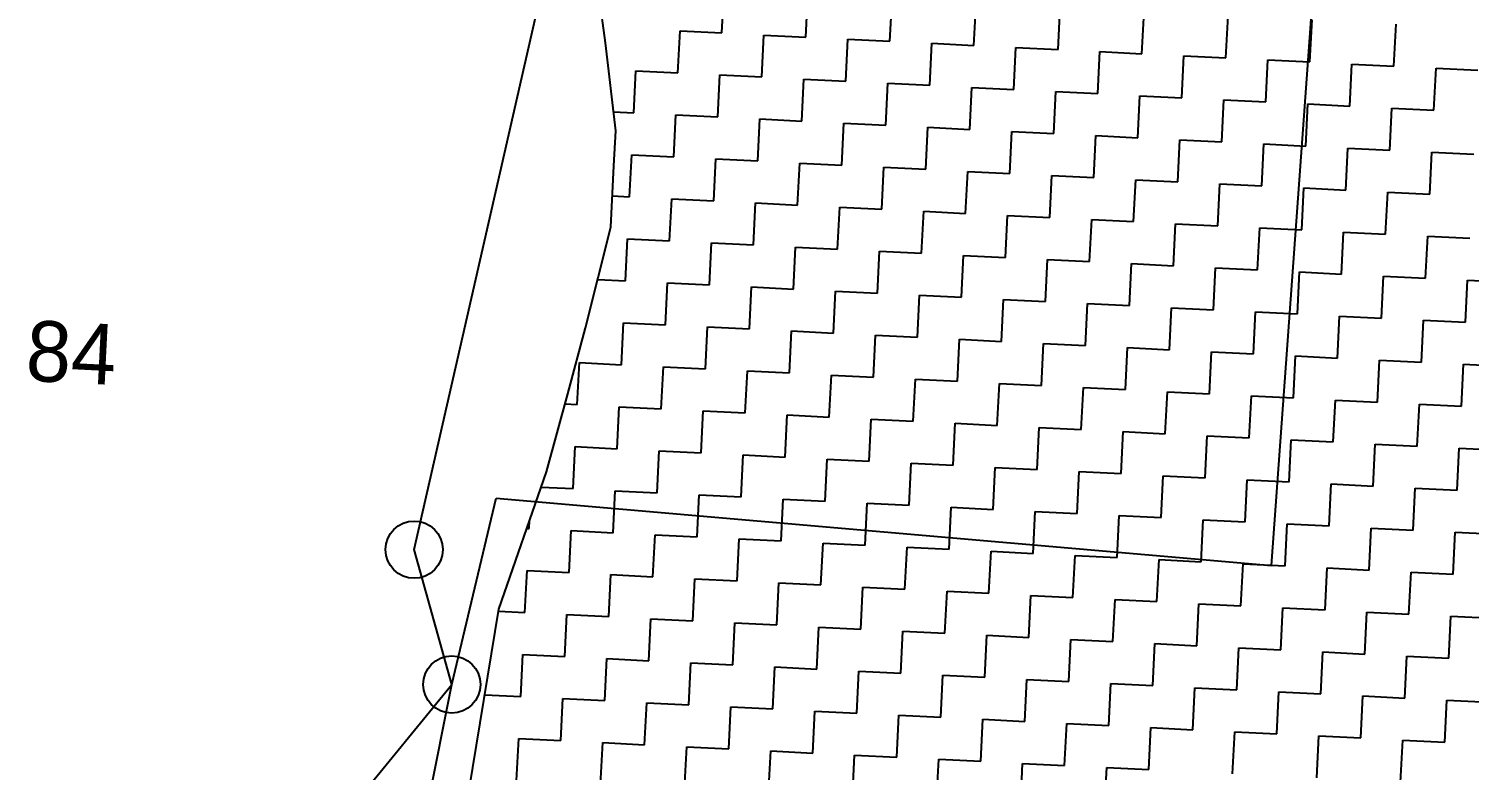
# Model space of a CAD drawing. Header units: metres. Extents: x 279097 to 281627, y 2076079 to 2079019.
# Drawn here: x 281149.1 to 281374, y 2078438.7 to 2078554.4 of the extents above; entities that cross this region are included whole.
import ezdxf
from ezdxf.enums import TextEntityAlignment as Align

# ---------------------------------------------------------------- set-up
doc = ezdxf.new("R2010")
doc.units = ezdxf.units.M
for name, color, linetype in [('POLY_HATCH', 12, 'Continuous'), ('POLY_PARCEL', 6, 'Continuous'), ('TEXT_PARCEL', 7, 'Continuous')]:
    doc.layers.add(name, color=color, linetype=linetype)
doc.styles.add('TEXT_MAP', font='')
doc.styles.get('TEXT_MAP').set_extended_font_data('Kruti Dev 050')

msp = doc.modelspace()

# ---------------------------------------------------------------- linework, layer by layer
for centre in [(281209.24, 2078473.1), (281215.11, 2078452.05)]:
    msp.add_circle(centre, 4.47)
at = {"layer": 'POLY_HATCH'}
for p, q in [((281239.11, 2078552.23), (281238.11, 2078559.57)), ((281240.71, 2078538.49), (281239.11, 2078552.23)), ((281240.44, 2078533.03), (281240.71, 2078538.49)), ((281239.97, 2078523.49), (281240.44, 2078533.03)), ((281236, 2078507.75), (281239.97, 2078523.49)), ((281233.21, 2078497.41), (281236, 2078507.75)), ((281229.88, 2078485.27), (281233.21, 2078497.41)), ((281222.44, 2078463.78), (281229.88, 2078485.27)), ((281217.82, 2078435.57), (281222.44, 2078463.78))]:
    msp.add_line(p, q, dxfattribs=at)
at = {"layer": 'POLY_HATCH', "linetype": 'Continuous'}
for p, q in [((281257.3, 2078553.8), (281257.63, 2078560.36)), ((281270.42, 2078553.15), (281270.74, 2078559.71)), ((281283.53, 2078552.5), (281283.86, 2078559.06)), ((281296.65, 2078551.85), (281296.97, 2078558.41)), ((281309.77, 2078551.2), (281310.09, 2078557.76)), ((281322.88, 2078550.56), (281323.21, 2078557.11)), ((281336, 2078549.91), (281336.32, 2078556.47)), ((281349.11, 2078549.26), (281349.44, 2078555.82)), ((281362.23, 2078548.61), (281362.55, 2078555.17)), ((281250.42, 2078547.56), (281250.75, 2078554.12)), ((281250.75, 2078554.12), (281257.3, 2078553.8)), ((281263.54, 2078546.92), (281263.86, 2078553.47)), ((281263.86, 2078553.47), (281270.42, 2078553.15)), ((281276.65, 2078546.27), (281276.98, 2078552.83)), ((281276.98, 2078552.83), (281283.53, 2078552.5)), ((281289.77, 2078545.62), (281290.09, 2078552.18)), ((281290.09, 2078552.18), (281296.65, 2078551.85)), ((281302.88, 2078544.97), (281303.21, 2078551.53)), ((281303.21, 2078551.53), (281309.77, 2078551.2)), ((281316, 2078544.32), (281316.32, 2078550.88)), ((281316.32, 2078550.88), (281322.88, 2078550.56)), ((281329.11, 2078543.67), (281329.44, 2078550.23)), ((281329.44, 2078550.23), (281336, 2078549.91)), ((281243.54, 2078541.33), (281243.86, 2078547.89)), ((281243.86, 2078547.89), (281250.42, 2078547.56)), ((281342.23, 2078543.03), (281342.55, 2078549.58)), ((281342.55, 2078549.58), (281349.11, 2078549.26)), ((281355.35, 2078542.38), (281355.67, 2078548.94)), ((281355.67, 2078548.94), (281362.23, 2078548.61)), ((281368.46, 2078541.73), (281368.79, 2078548.29)), ((281368.79, 2078548.29), (281375.34, 2078547.96)), ((281256.66, 2078540.68), (281256.98, 2078547.24)), ((281256.98, 2078547.24), (281263.54, 2078546.92)), ((281269.77, 2078540.03), (281270.09, 2078546.59)), ((281270.09, 2078546.59), (281276.65, 2078546.27)), ((281282.89, 2078539.39), (281283.21, 2078545.94)), ((281283.21, 2078545.94), (281289.77, 2078545.62)), ((281296, 2078538.74), (281296.33, 2078545.3)), ((281296.33, 2078545.3), (281302.88, 2078544.97)), ((281309.12, 2078538.09), (281309.44, 2078544.65)), ((281309.44, 2078544.65), (281316, 2078544.32)), ((281322.23, 2078537.44), (281322.56, 2078544)), ((281322.56, 2078544), (281329.11, 2078543.67)), ((281240.36, 2078541.49), (281243.54, 2078541.33)), ((281335.35, 2078536.79), (281335.67, 2078543.35)), ((281335.67, 2078543.35), (281342.23, 2078543.03)), ((281348.46, 2078536.14), (281348.79, 2078542.7)), ((281348.79, 2078542.7), (281355.35, 2078542.38)), ((281361.58, 2078535.5), (281361.9, 2078542.05)), ((281361.9, 2078542.05), (281368.46, 2078541.73)), ((281249.77, 2078534.45), (281250.1, 2078541.01)), ((281250.1, 2078541.01), (281256.66, 2078540.68)), ((281262.89, 2078533.8), (281263.21, 2078540.36)), ((281263.21, 2078540.36), (281269.77, 2078540.03)), ((281276, 2078533.15), (281276.33, 2078539.71)), ((281276.33, 2078539.71), (281282.89, 2078539.39)), ((281289.12, 2078532.5), (281289.44, 2078539.06)), ((281289.44, 2078539.06), (281296, 2078538.74)), ((281302.24, 2078531.86), (281302.56, 2078538.41)), ((281302.56, 2078538.41), (281309.12, 2078538.09)), ((281315.35, 2078531.21), (281315.67, 2078537.77)), ((281315.67, 2078537.77), (281322.23, 2078537.44)), ((281328.47, 2078530.56), (281328.79, 2078537.12)), ((281328.79, 2078537.12), (281335.35, 2078536.79)), ((281242.89, 2078528.22), (281243.22, 2078534.77)), ((281243.22, 2078534.77), (281249.77, 2078534.45)), ((281341.58, 2078529.91), (281341.91, 2078536.47)), ((281341.91, 2078536.47), (281348.46, 2078536.14)), ((281354.7, 2078529.26), (281355.02, 2078535.82)), ((281355.02, 2078535.82), (281361.58, 2078535.5)), ((281367.81, 2078528.61), (281368.14, 2078535.17)), ((281368.14, 2078535.17), (281374.69, 2078534.85)), ((281256.01, 2078527.57), (281256.33, 2078534.13)), ((281256.33, 2078534.13), (281262.89, 2078533.8)), ((281269.12, 2078526.92), (281269.45, 2078533.48)), ((281269.45, 2078533.48), (281276, 2078533.15)), ((281282.24, 2078526.27), (281282.56, 2078532.83)), ((281282.56, 2078532.83), (281289.12, 2078532.5)), ((281295.35, 2078525.62), (281295.68, 2078532.18)), ((281295.68, 2078532.18), (281302.24, 2078531.86)), ((281308.47, 2078524.97), (281308.79, 2078531.53)), ((281308.79, 2078531.53), (281315.35, 2078531.21)), ((281321.58, 2078524.33), (281321.91, 2078530.88)), ((281321.91, 2078530.88), (281328.47, 2078530.56)), ((281334.7, 2078523.68), (281335.02, 2078530.23)), ((281335.02, 2078530.23), (281341.58, 2078529.91)), ((281240.21, 2078528.35), (281242.89, 2078528.22)), ((281249.12, 2078521.33), (281249.45, 2078527.89)), ((281249.45, 2078527.89), (281256.01, 2078527.57)), ((281347.82, 2078523.03), (281348.14, 2078529.59)), ((281348.14, 2078529.59), (281354.7, 2078529.26)), ((281360.93, 2078522.38), (281361.26, 2078528.94)), ((281361.26, 2078528.94), (281367.81, 2078528.61)), ((281262.24, 2078520.69), (281262.56, 2078527.24)), ((281262.56, 2078527.24), (281269.12, 2078526.92)), ((281275.36, 2078520.04), (281275.68, 2078526.59)), ((281275.68, 2078526.59), (281282.24, 2078526.27)), ((281288.47, 2078519.39), (281288.8, 2078525.95)), ((281288.8, 2078525.95), (281295.35, 2078525.62)), ((281301.59, 2078518.74), (281301.91, 2078525.3)), ((281301.91, 2078525.3), (281308.47, 2078524.97)), ((281314.7, 2078518.09), (281315.03, 2078524.65)), ((281315.03, 2078524.65), (281321.58, 2078524.33)), ((281327.82, 2078517.44), (281328.14, 2078524)), ((281328.14, 2078524), (281334.7, 2078523.68)), ((281340.93, 2078516.8), (281341.26, 2078523.35)), ((281341.26, 2078523.35), (281347.82, 2078523.03)), ((281242.24, 2078515.1), (281242.57, 2078521.66)), ((281242.57, 2078521.66), (281249.12, 2078521.33)), ((281255.36, 2078514.45), (281255.68, 2078521.01)), ((281255.68, 2078521.01), (281262.24, 2078520.69)), ((281354.05, 2078516.15), (281354.37, 2078522.7)), ((281354.37, 2078522.7), (281360.93, 2078522.38)), ((281367.16, 2078515.5), (281367.49, 2078522.06)), ((281367.49, 2078522.06), (281374.05, 2078521.73)), ((281268.47, 2078513.8), (281268.8, 2078520.36)), ((281268.8, 2078520.36), (281275.36, 2078520.04)), ((281281.59, 2078513.16), (281281.91, 2078519.71)), ((281281.91, 2078519.71), (281288.47, 2078519.39)), ((281294.71, 2078512.51), (281295.03, 2078519.06)), ((281295.03, 2078519.06), (281301.59, 2078518.74)), ((281307.82, 2078511.86), (281308.14, 2078518.42)), ((281308.14, 2078518.42), (281314.7, 2078518.09)), ((281320.94, 2078511.21), (281321.26, 2078517.77)), ((281321.26, 2078517.77), (281327.82, 2078517.44)), ((281334.05, 2078510.56), (281334.38, 2078517.12)), ((281334.38, 2078517.12), (281340.93, 2078516.8)), ((281347.17, 2078509.91), (281347.49, 2078516.47)), ((281347.49, 2078516.47), (281354.05, 2078516.15)), ((281237.91, 2078515.31), (281242.24, 2078515.1)), ((281248.48, 2078508.22), (281248.8, 2078514.78)), ((281248.8, 2078514.78), (281255.36, 2078514.45)), ((281360.28, 2078509.26), (281360.61, 2078515.82)), ((281360.61, 2078515.82), (281367.16, 2078515.5)), ((281373.4, 2078508.62), (281373.72, 2078515.17)), ((281373.72, 2078515.17), (281380.28, 2078514.85)), ((281261.59, 2078507.57), (281261.92, 2078514.13)), ((281261.92, 2078514.13), (281268.47, 2078513.8)), ((281274.71, 2078506.92), (281275.03, 2078513.48)), ((281275.03, 2078513.48), (281281.59, 2078513.16)), ((281287.82, 2078506.27), (281288.15, 2078512.83)), ((281288.15, 2078512.83), (281294.71, 2078512.51)), ((281300.94, 2078505.62), (281301.26, 2078512.18)), ((281301.26, 2078512.18), (281307.82, 2078511.86)), ((281314.05, 2078504.98), (281314.38, 2078511.53)), ((281314.38, 2078511.53), (281320.94, 2078511.21)), ((281327.17, 2078504.33), (281327.49, 2078510.89)), ((281327.49, 2078510.89), (281334.05, 2078510.56)), ((281340.29, 2078503.68), (281340.61, 2078510.24)), ((281340.61, 2078510.24), (281347.17, 2078509.91)), ((281241.59, 2078501.98), (281241.92, 2078508.54)), ((281241.92, 2078508.54), (281248.48, 2078508.22)), ((281254.71, 2078501.34), (281255.03, 2078507.89)), ((281255.03, 2078507.89), (281261.59, 2078507.57)), ((281353.4, 2078503.03), (281353.72, 2078509.59)), ((281353.72, 2078509.59), (281360.28, 2078509.26)), ((281366.52, 2078502.38), (281366.84, 2078508.94)), ((281366.84, 2078508.94), (281373.4, 2078508.62)), ((281267.83, 2078500.69), (281268.15, 2078507.25)), ((281268.15, 2078507.25), (281274.71, 2078506.92)), ((281280.94, 2078500.04), (281281.27, 2078506.6)), ((281281.27, 2078506.6), (281287.82, 2078506.27)), ((281294.06, 2078499.39), (281294.38, 2078505.95)), ((281294.38, 2078505.95), (281300.94, 2078505.62)), ((281307.17, 2078498.74), (281307.5, 2078505.3)), ((281307.5, 2078505.3), (281314.05, 2078504.98)), ((281320.29, 2078498.09), (281320.61, 2078504.65)), ((281320.61, 2078504.65), (281327.17, 2078504.33)), ((281333.4, 2078497.45), (281333.73, 2078504)), ((281333.73, 2078504), (281340.29, 2078503.68)), ((281346.52, 2078496.8), (281346.84, 2078503.36)), ((281346.84, 2078503.36), (281353.4, 2078503.03)), ((281234.71, 2078495.75), (281235.04, 2078502.31)), ((281235.04, 2078502.31), (281241.59, 2078501.98)), ((281247.83, 2078495.1), (281248.15, 2078501.66)), ((281248.15, 2078501.66), (281254.71, 2078501.34)), ((281260.94, 2078494.45), (281261.27, 2078501.01)), ((281261.27, 2078501.01), (281267.83, 2078500.69)), ((281359.63, 2078496.15), (281359.96, 2078502.71)), ((281359.96, 2078502.71), (281366.52, 2078502.38)), ((281372.75, 2078495.5), (281373.07, 2078502.06)), ((281373.07, 2078502.06), (281379.63, 2078501.73)), ((281274.06, 2078493.81), (281274.38, 2078500.36)), ((281274.38, 2078500.36), (281280.94, 2078500.04)), ((281287.17, 2078493.16), (281287.5, 2078499.72)), ((281287.5, 2078499.72), (281294.06, 2078499.39)), ((281300.29, 2078492.51), (281300.61, 2078499.07)), ((281300.61, 2078499.07), (281307.17, 2078498.74)), ((281313.41, 2078491.86), (281313.73, 2078498.42)), ((281313.73, 2078498.42), (281320.29, 2078498.09)), ((281326.52, 2078491.21), (281326.85, 2078497.77)), ((281326.85, 2078497.77), (281333.4, 2078497.45)), ((281339.64, 2078490.56), (281339.96, 2078497.12)), ((281339.96, 2078497.12), (281346.52, 2078496.8)), ((281352.75, 2078489.92), (281353.08, 2078496.47)), ((281353.08, 2078496.47), (281359.63, 2078496.15)), ((281232.79, 2078495.85), (281234.71, 2078495.75)), ((281240.95, 2078488.87), (281241.27, 2078495.43)), ((281241.27, 2078495.43), (281247.83, 2078495.1)), ((281254.06, 2078488.22), (281254.39, 2078494.78)), ((281254.39, 2078494.78), (281260.94, 2078494.45)), ((281267.18, 2078487.57), (281267.5, 2078494.13)), ((281267.5, 2078494.13), (281274.06, 2078493.81)), ((281365.87, 2078489.27), (281366.19, 2078495.83)), ((281366.19, 2078495.83), (281372.75, 2078495.5)), ((281280.29, 2078486.92), (281280.62, 2078493.48)), ((281280.62, 2078493.48), (281287.17, 2078493.16)), ((281293.41, 2078486.28), (281293.73, 2078492.83)), ((281293.73, 2078492.83), (281300.29, 2078492.51)), ((281306.52, 2078485.63), (281306.85, 2078492.19)), ((281306.85, 2078492.19), (281313.41, 2078491.86)), ((281319.64, 2078484.98), (281319.96, 2078491.54)), ((281319.96, 2078491.54), (281326.52, 2078491.21)), ((281332.75, 2078484.33), (281333.08, 2078490.89)), ((281333.08, 2078490.89), (281339.64, 2078490.56)), ((281345.87, 2078483.68), (281346.19, 2078490.24)), ((281346.19, 2078490.24), (281352.75, 2078489.92)), ((281358.99, 2078483.03), (281359.31, 2078489.59)), ((281359.31, 2078489.59), (281365.87, 2078489.27)), ((281234.06, 2078482.64), (281234.39, 2078489.19)), ((281234.39, 2078489.19), (281240.95, 2078488.87)), ((281247.18, 2078481.99), (281247.5, 2078488.54)), ((281247.5, 2078488.54), (281254.06, 2078488.22)), ((281260.3, 2078481.34), (281260.62, 2078487.9)), ((281260.62, 2078487.9), (281267.18, 2078487.57)), ((281273.41, 2078480.69), (281273.74, 2078487.25)), ((281273.74, 2078487.25), (281280.29, 2078486.92)), ((281372.1, 2078482.39), (281372.43, 2078488.94)), ((281372.43, 2078488.94), (281378.98, 2078488.62)), ((281286.53, 2078480.04), (281286.85, 2078486.6)), ((281286.85, 2078486.6), (281293.41, 2078486.28)), ((281299.64, 2078479.39), (281299.97, 2078485.95)), ((281299.97, 2078485.95), (281306.52, 2078485.63)), ((281312.76, 2078478.75), (281313.08, 2078485.3)), ((281313.08, 2078485.3), (281319.64, 2078484.98)), ((281229.05, 2078482.88), (281234.06, 2078482.64)), ((281325.87, 2078478.1), (281326.2, 2078484.65)), ((281326.2, 2078484.65), (281332.75, 2078484.33)), ((281338.99, 2078477.45), (281339.31, 2078484.01)), ((281339.31, 2078484.01), (281345.87, 2078483.68)), ((281352.1, 2078476.8), (281352.43, 2078483.36)), ((281352.43, 2078483.36), (281358.99, 2078483.03)), ((281365.22, 2078476.15), (281365.54, 2078482.71)), ((281365.54, 2078482.71), (281372.1, 2078482.39)), ((281240.3, 2078475.75), (281240.62, 2078482.31)), ((281240.62, 2078482.31), (281247.18, 2078481.99)), ((281253.41, 2078475.11), (281253.74, 2078481.66)), ((281253.74, 2078481.66), (281260.3, 2078481.34)), ((281266.53, 2078474.46), (281266.85, 2078481.01)), ((281266.85, 2078481.01), (281273.41, 2078480.69)), ((281279.64, 2078473.81), (281279.97, 2078480.37)), ((281279.97, 2078480.37), (281286.53, 2078480.04)), ((281292.76, 2078473.16), (281293.08, 2078479.72)), ((281293.08, 2078479.72), (281299.64, 2078479.39)), ((281305.88, 2078472.51), (281306.2, 2078479.07)), ((281306.2, 2078479.07), (281312.76, 2078478.75)), ((281318.99, 2078471.86), (281319.32, 2078478.42)), ((281319.32, 2078478.42), (281325.87, 2078478.1)), ((281226.81, 2078476.42), (281227.18, 2078476.4)), ((281227.18, 2078476.4), (281227.24, 2078477.66)), ((281233.42, 2078469.52), (281233.74, 2078476.08)), ((281233.74, 2078476.08), (281240.3, 2078475.75)), ((281332.11, 2078471.22), (281332.43, 2078477.77)), ((281332.43, 2078477.77), (281338.99, 2078477.45)), ((281345.22, 2078470.57), (281345.55, 2078477.12)), ((281345.55, 2078477.12), (281352.1, 2078476.8)), ((281358.34, 2078469.92), (281358.66, 2078476.48)), ((281358.66, 2078476.48), (281365.22, 2078476.15)), ((281246.53, 2078468.87), (281246.86, 2078475.43)), ((281246.86, 2078475.43), (281253.41, 2078475.11)), ((281259.65, 2078468.22), (281259.97, 2078474.78)), ((281259.97, 2078474.78), (281266.53, 2078474.46)), ((281272.76, 2078467.58), (281273.09, 2078474.13)), ((281273.09, 2078474.13), (281279.64, 2078473.81)), ((281371.45, 2078469.27), (281371.78, 2078475.83)), ((281371.78, 2078475.83), (281378.33, 2078475.5)), ((281285.88, 2078466.93), (281286.2, 2078473.48)), ((281286.2, 2078473.48), (281292.76, 2078473.16)), ((281298.99, 2078466.28), (281299.32, 2078472.84)), ((281299.32, 2078472.84), (281305.88, 2078472.51)), ((281312.11, 2078465.63), (281312.43, 2078472.19)), ((281312.43, 2078472.19), (281318.99, 2078471.86)), ((281325.22, 2078464.98), (281325.55, 2078471.54)), ((281325.55, 2078471.54), (281332.11, 2078471.22)), ((281226.53, 2078463.29), (281226.86, 2078469.84)), ((281226.86, 2078469.84), (281233.42, 2078469.52)), ((281239.65, 2078462.64), (281239.97, 2078469.2)), ((281239.97, 2078469.2), (281246.53, 2078468.87)), ((281338.34, 2078464.33), (281338.66, 2078470.89)), ((281338.66, 2078470.89), (281345.22, 2078470.57)), ((281351.46, 2078463.68), (281351.78, 2078470.24)), ((281351.78, 2078470.24), (281358.34, 2078469.92)), ((281364.57, 2078463.04), (281364.9, 2078469.59)), ((281364.9, 2078469.59), (281371.45, 2078469.27)), ((281252.77, 2078461.99), (281253.09, 2078468.55)), ((281253.09, 2078468.55), (281259.65, 2078468.22)), ((281265.88, 2078461.34), (281266.2, 2078467.9)), ((281266.2, 2078467.9), (281272.76, 2078467.58)), ((281279, 2078460.69), (281279.32, 2078467.25)), ((281279.32, 2078467.25), (281285.88, 2078466.93)), ((281292.11, 2078460.04), (281292.44, 2078466.6)), ((281292.44, 2078466.6), (281298.99, 2078466.28)), ((281305.23, 2078459.4), (281305.55, 2078465.95)), ((281305.55, 2078465.95), (281312.11, 2078465.63)), ((281318.34, 2078458.75), (281318.67, 2078465.31)), ((281318.67, 2078465.31), (281325.22, 2078464.98)), ((281222.39, 2078463.49), (281226.53, 2078463.29)), ((281232.77, 2078456.4), (281233.09, 2078462.96)), ((281233.09, 2078462.96), (281239.65, 2078462.64)), ((281331.46, 2078458.1), (281331.78, 2078464.66)), ((281331.78, 2078464.66), (281338.34, 2078464.33)), ((281344.57, 2078457.45), (281344.9, 2078464.01)), ((281344.9, 2078464.01), (281351.46, 2078463.68)), ((281357.69, 2078456.8), (281358.01, 2078463.36)), ((281358.01, 2078463.36), (281364.57, 2078463.04)), ((281370.8, 2078456.15), (281371.13, 2078462.71)), ((281371.13, 2078462.71), (281377.69, 2078462.39)), ((281245.88, 2078455.76), (281246.21, 2078462.31)), ((281246.21, 2078462.31), (281252.77, 2078461.99)), ((281259, 2078455.11), (281259.32, 2078461.67)), ((281259.32, 2078461.67), (281265.88, 2078461.34)), ((281272.11, 2078454.46), (281272.44, 2078461.02)), ((281272.44, 2078461.02), (281279, 2078460.69)), ((281285.23, 2078453.81), (281285.55, 2078460.37)), ((281285.55, 2078460.37), (281292.11, 2078460.04)), ((281298.35, 2078453.16), (281298.67, 2078459.72)), ((281298.67, 2078459.72), (281305.23, 2078459.4)), ((281311.46, 2078452.51), (281311.78, 2078459.07)), ((281311.78, 2078459.07), (281318.34, 2078458.75)), ((281324.58, 2078451.87), (281324.9, 2078458.42)), ((281324.9, 2078458.42), (281331.46, 2078458.1)), ((281225.89, 2078450.17), (281226.21, 2078456.73)), ((281226.21, 2078456.73), (281232.77, 2078456.4)), ((281239, 2078449.52), (281239.33, 2078456.08)), ((281239.33, 2078456.08), (281245.88, 2078455.76)), ((281337.69, 2078451.22), (281338.02, 2078457.78)), ((281338.02, 2078457.78), (281344.57, 2078457.45)), ((281350.81, 2078450.57), (281351.13, 2078457.13)), ((281351.13, 2078457.13), (281357.69, 2078456.8)), ((281363.92, 2078449.92), (281364.25, 2078456.48)), ((281364.25, 2078456.48), (281370.8, 2078456.15)), ((281252.12, 2078448.87), (281252.44, 2078455.43)), ((281252.44, 2078455.43), (281259, 2078455.11)), ((281265.23, 2078448.23), (281265.56, 2078454.78)), ((281265.56, 2078454.78), (281272.11, 2078454.46)), ((281278.35, 2078447.58), (281278.67, 2078454.14)), ((281278.67, 2078454.14), (281285.23, 2078453.81)), ((281291.46, 2078446.93), (281291.79, 2078453.49)), ((281291.79, 2078453.49), (281298.35, 2078453.16)), ((281304.58, 2078446.28), (281304.9, 2078452.84)), ((281304.9, 2078452.84), (281311.46, 2078452.51)), ((281317.69, 2078445.63), (281318.02, 2078452.19)), ((281318.02, 2078452.19), (281324.58, 2078451.87)), ((281330.81, 2078444.98), (281331.13, 2078451.54)), ((281331.13, 2078451.54), (281337.69, 2078451.22)), ((281220.26, 2078450.45), (281225.89, 2078450.17)), ((281232.12, 2078443.29), (281232.44, 2078449.85)), ((281232.44, 2078449.85), (281239, 2078449.52)), ((281245.23, 2078442.64), (281245.56, 2078449.2)), ((281245.56, 2078449.2), (281252.12, 2078448.87)), ((281343.93, 2078444.34), (281344.25, 2078450.89)), ((281344.25, 2078450.89), (281350.81, 2078450.57)), ((281357.04, 2078443.69), (281357.36, 2078450.25)), ((281357.36, 2078450.25), (281363.92, 2078449.92)), ((281370.16, 2078443.04), (281370.48, 2078449.6)), ((281370.48, 2078449.6), (281377.04, 2078449.27)), ((281258.35, 2078441.99), (281258.67, 2078448.55)), ((281258.67, 2078448.55), (281265.23, 2078448.23)), ((281271.47, 2078441.34), (281271.79, 2078447.9)), ((281271.79, 2078447.9), (281278.35, 2078447.58)), ((281284.58, 2078440.7), (281284.91, 2078447.25)), ((281284.91, 2078447.25), (281291.46, 2078446.93)), ((281297.7, 2078440.05), (281298.02, 2078446.61)), ((281298.02, 2078446.61), (281304.58, 2078446.28)), ((281310.81, 2078439.4), (281311.14, 2078445.96)), ((281311.14, 2078445.96), (281317.69, 2078445.63)), ((281323.93, 2078438.75), (281324.25, 2078445.31)), ((281324.25, 2078445.31), (281330.81, 2078444.98)), ((281337.04, 2078438.1), (281337.37, 2078444.66)), ((281337.37, 2078444.66), (281343.93, 2078444.34)), ((281225.24, 2078437.06), (281225.56, 2078443.61)), ((281225.56, 2078443.61), (281232.12, 2078443.29)), ((281238.35, 2078436.41), (281238.68, 2078442.96)), ((281238.68, 2078442.96), (281245.23, 2078442.64)), ((281251.47, 2078435.76), (281251.79, 2078442.32)), ((281251.79, 2078442.32), (281258.35, 2078441.99)), ((281350.16, 2078437.45), (281350.48, 2078444.01)), ((281350.48, 2078444.01), (281357.04, 2078443.69)), ((281363.27, 2078436.81), (281363.6, 2078443.36)), ((281363.6, 2078443.36), (281370.16, 2078443.04)), ((281264.58, 2078435.11), (281264.91, 2078441.67)), ((281264.91, 2078441.67), (281271.47, 2078441.34)), ((281277.7, 2078434.46), (281278.02, 2078441.02)), ((281278.02, 2078441.02), (281284.58, 2078440.7)), ((281290.81, 2078433.81), (281291.14, 2078440.37)), ((281291.14, 2078440.37), (281297.7, 2078440.05)), ((281303.93, 2078433.17), (281304.25, 2078439.72)), ((281304.25, 2078439.72), (281310.81, 2078439.4)), ((281317.05, 2078432.52), (281317.37, 2078439.07)), ((281317.37, 2078439.07), (281323.93, 2078438.75))]:
    msp.add_line(p, q, dxfattribs=at)
at = {"layer": 'POLY_PARCEL'}
for p, q in [((281343.08, 2078470.61), (281357.47, 2078667.75)), ((281209.24, 2078473.1), (281228.5, 2078557.56)), ((281215.11, 2078452.05), (281222.04, 2078481.16)), ((281222.04, 2078481.16), (281343.08, 2078470.61)), ((281215.11, 2078452.05), (281209.24, 2078473.1)), ((281184.63, 2078299.08), (281215.11, 2078452.05)), ((281199.49, 2078432.93), (281215.11, 2078452.05))]:
    msp.add_line(p, q, dxfattribs=at)

# ---------------------------------------------------------------- texts
at = {"layer": 'TEXT_PARCEL', "style": 'TEXT_MAP'}
msp.add_text('84', height=9.455, rotation=357.1698, dxfattribs=at).set_placement((281155.72, 2078503.88), align=Align.MIDDLE)

doc.saveas('drawing.dxf')
